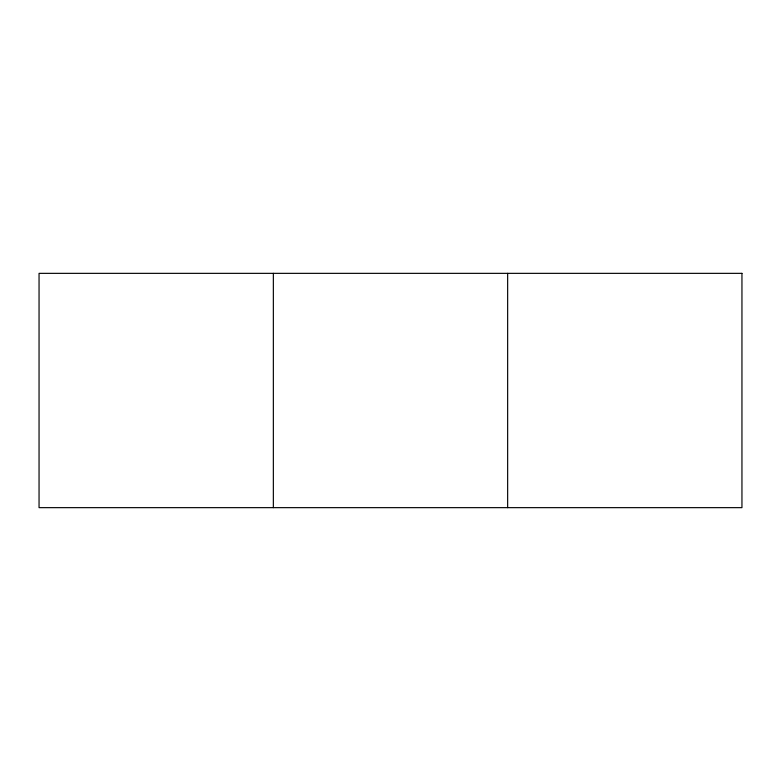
<?xml version="1.0" encoding="UTF-8"?>
<svg xmlns="http://www.w3.org/2000/svg" width="781" height="781" viewBox="0 0 781 781"><rect width="100%" height="100%" fill="white"/><g stroke="black" fill="none" stroke-linecap="round" stroke-linejoin="round"><path stroke-width="1.17" d="M507.65 273.35L507.65 507.65M273.35 273.35L273.35 507.65M741.95 273.35L39.05 273.35L39.05 507.65L741.95 507.65L741.95 273.35"/></g></svg>
